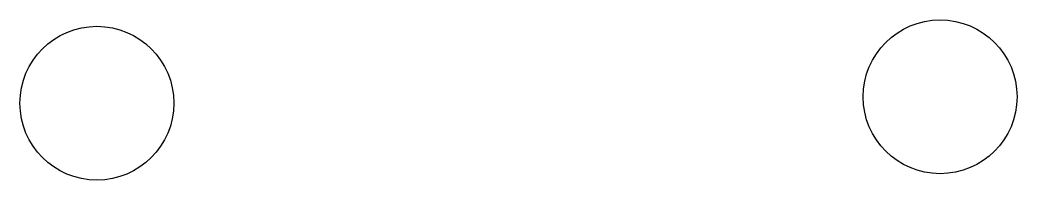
# Model space of a CAD drawing. Units: millimetres at full size, sheet at 1:100. Extents: x -11582 to 26643, y -6316 to -173.
import ezdxf

# ---------------------------------------------------------------- set-up
doc = ezdxf.new("R2010")
doc.units = ezdxf.units.MM
doc.header["$LTSCALE"] = 100
doc.layers.add('0-0', color=7, linetype='Continuous')

msp = doc.modelspace()

# ---------------------------------------------------------------- linework, layer by layer
at = {"layer": '0-0'}
for centre in [(23693.9, -3122.4), (-8632.7, -3367.3)]:
    msp.add_circle(centre, 2949, dxfattribs=at)

doc.saveas('drawing.dxf')
